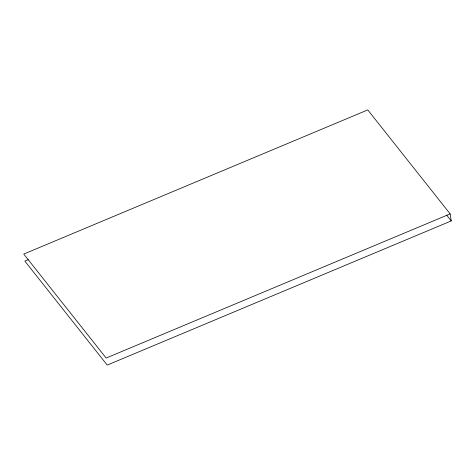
<?xml version="1.0" encoding="UTF-8"?>
<svg xmlns="http://www.w3.org/2000/svg" width="475" height="475" viewBox="0 0 475 475"><rect width="100%" height="100%" fill="white"/><g stroke="black" fill="none" stroke-linecap="round" stroke-linejoin="round"><path stroke-width="0.71" d="M28.262 259.665L24.843 261.102L107.237 365.079L451.25 220.928L450.157 213.898L367.763 109.921L23.75 254.072L106.145 358.049L450.157 213.898M446.648 215.122L451.25 220.928"/></g></svg>
